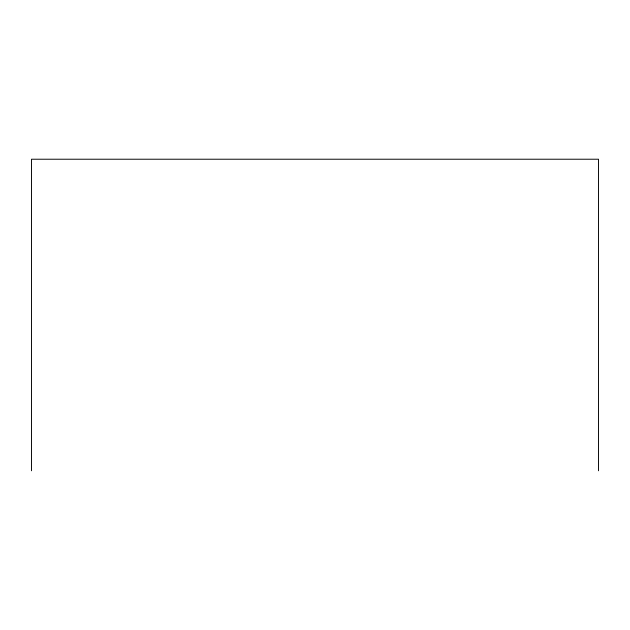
<?xml version="1.0" encoding="UTF-8"?>
<svg xmlns="http://www.w3.org/2000/svg" width="630" height="630" viewBox="0 0 630 630"><rect width="100%" height="100%" fill="white"/><g stroke="black" fill="none" stroke-linecap="round" stroke-linejoin="round"><path stroke-width="0.94" d="M598.5 470.775L598.5 159.225L31.5 159.225L31.5 470.775"/></g></svg>
